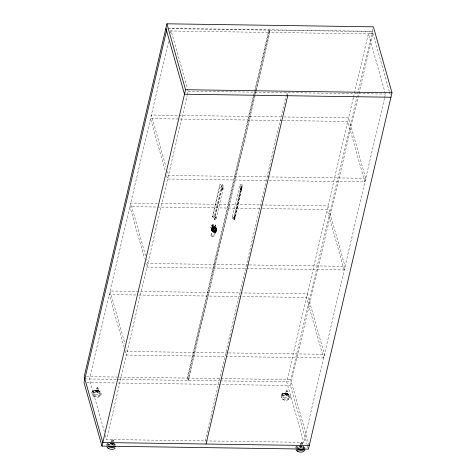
<?xml version="1.0" encoding="UTF-8"?>
<svg xmlns="http://www.w3.org/2000/svg" width="476" height="476" viewBox="0 0 476 476"><rect width="100%" height="100%" fill="white"/><g stroke="black" fill="none" stroke-linecap="round" stroke-linejoin="round"><path stroke-width="0.36" stroke-dasharray="2.38 1.78" d="M106.511 445.221L106.743 444.108L107.546 443.227M295.584 447.987L296.227 446.315M212.022 228.313C211.975 231.758 210.814 229.962 211.874 228.504M211.808 231.187L212.26 229.099L212.016 228.242L213.075 227.522L214.361 227.153L215.842 227.492L216.639 228.29L216.895 229.111L216.443 231.205L213.903 232.24L211.808 231.187C210.701 229.319 212.225 227.445 214.271 227.272L216.169 228.069L216.247 230.943L214.123 231.943L212.231 231.146C210.559 228.736 213.415 226.802 215.402 227.391M212.231 231.146L212.457 229.355L214.581 228.355L216.479 229.152M216.169 228.069L215.943 229.86L213.819 230.86L211.921 230.063M213.617 231.419C207.887 228.581 215.717 233.746 216.205 230.354L216.788 229.307L216.657 228.26L215.842 227.492L214.563 227.207L214.807 228.058L216.895 229.111M216.443 231.205L216.205 230.354L216.699 228.605M168.593 41.519L89.44 378.979L104.303 431.649M170.622 32.85L171.134 30.684L187.401 88.334M97.568 387.494L96.741 390.98L95.825 391.653L96.806 390.713L97.961 391.998L98.824 388.226L97.568 387.494L96.711 388.19L95.807 391.968L96.806 390.713L97.764 391.683L96.741 390.98L96.051 391.403A1.113 0.702 13.2 0 1 97.396 391.421L96.527 390.939L99.472 392.444M97.152 392.444L97.973 388.922L98.824 388.226M384.453 98.401L303.783 442.365L106.511 439.473L187.187 95.515M187.36 94.789L188.204 91.178L187.603 89.042M110.789 443.079L110.533 444.162L111.533 442.906L112.687 444.191L112.943 443.108L112.068 443.822L110.789 443.079L111.444 440.383L112.294 439.687L113.55 440.413L113.234 441.764M111.824 441.704L112.294 439.687M111.878 444.632L112.223 443.132M112.538 441.787L113.55 440.413M213.903 217.651L212.647 217.056L212.504 216.55L220.085 184.236L222.607 184.271L223.482 187.377L215.902 219.692L214.474 219.668L213.903 217.651L221.483 185.337L220.227 184.742L220.085 184.236M212.647 217.056L220.227 184.742M215.902 219.692L215.027 216.586L222.607 184.271M212.647 227.153L212.933 225.951L213.998 225.963L214.384 227.332L214.099 228.54L213.034 228.522L212.647 227.153L213.712 227.171L214.099 228.54M214.474 219.668L222.048 187.354L221.483 185.337M213.034 228.522L213.319 227.32L212.933 225.951M213.712 227.171L213.998 225.963M255.951 90.315L187.907 380.419L187.252 378.093L253.262 96.67M253.428 95.944L268.869 30.107L169.521 28.655M256.029 91.767L188.323 380.425L187.663 378.099L254.011 95.224M254.184 94.504L269.285 30.113L372.262 31.624L372.916 33.951L269.94 32.439L269.285 30.113M256.124 89.589L269.529 32.433L268.869 30.107M256.195 91.041L269.94 32.439M232.306 216.842L239.886 184.527L242.409 184.563L234.971 217.383L234.043 217.948L234.614 219.966L233.18 219.942L232.306 216.842L234.829 216.877L234.971 217.383M233.18 219.942L240.761 187.627L239.886 184.527M234.043 217.948L241.624 185.634L242.552 185.069M234.829 216.877L242.409 184.563M234.614 219.966L242.195 187.651L241.624 185.634M205.144 440.919L286.838 92.624L287.712 95.724M353.317 97.883L286.713 381.871L303.783 442.365M353.49 97.158L368.4 33.57L372.988 33.635L290.455 385.524L307.395 445.554M283.047 393.795L281.887 394.158L285.023 393.23L288.486 394.211C275.515 388.719 282.298 406.849 290.306 397.984C290.747 396.08 289.218 394.128 287.331 393.86L287.962 391.224L286.707 390.493L285.85 391.195L284.945 394.967L285.945 393.712L286.903 394.681L285.88 393.985L285.189 394.402A1.113 0.702 13.2 0 1 286.534 394.425L285.665 393.938L288.611 395.449M287.355 393.92L286.481 394.628L285.195 393.884L286.07 393.17L287.355 393.92L287.099 395.003L285.945 393.712L284.963 394.652L285.88 393.985L286.707 390.493M286.29 395.443L287.111 391.921L287.962 391.224M309.245 445.536L290.64 379.61L372.262 31.624M389.338 91.565L372.333 31.309L373.083 28.108M302.308 444.53L302.623 443.186L301.368 442.454L300.517 443.15L299.88 445.845L301.141 446.589L302.016 445.875M300.892 444.471L301.368 442.454M300.951 447.404L301.141 446.589M301.611 444.554L302.623 443.186M125.081 350.758L126.283 355.025L323.555 357.916L324.394 354.322L307.347 293.894L110.075 291.003L124.92 343.613M145.715 262.788L146.917 267.054L344.19 269.94L345.029 266.352L327.976 205.924L160.376 203.466M269.166 180.511L364.836 181.915L365.675 178.321L348.622 117.893L284.107 116.947M384.626 97.681L385.471 94.069L368.4 33.57M216.253 230.289L216.634 228.534M213.903 232.24L214.01 230.253L215.426 230.33L215.64 231.104L215.307 232.217L213.897 232.139L214.01 230.253M211.522 229.991L212.379 231.104L213.659 231.39L216.187 230.396M215.307 232.217L215.426 230.33M108.784 443.263L108.278 444.774L109.641 446.304M114.139 446.375L114.639 444.864L113.282 443.329L112.503 443.12M296.399 449.398L296.988 447.648L299.392 446.952L302.206 447.726L303.39 449.058M297.857 446.036L297.351 447.541L298.714 449.076M303.212 449.142L303.712 447.636L302.349 446.101M211.07 235.424L213.468 229.456A2.683 1.969 -15.8 0 1 216.181 229.682L216.294 230.342L213.897 236.31A2.683 1.969 -15.8 0 1 211.183 236.084L211.052 235.62A2.683 1.969 -15.8 0 0 213.766 235.846L214.313 235.239L216.05 229.218A2.683 1.969 -15.8 0 0 213.337 228.992L210.939 234.96L211.183 236.084M213.147 230.914L213.641 229.486L215.438 229.634L215.075 231.526L213.278 231.378L213.147 230.914L214.944 231.062L215.075 231.526M213.278 231.378L213.641 229.486M214.944 231.062L215.438 229.634M216.753 229.474L216.241 230.336M212.95 231.223L213.551 230.009L215.152 229.634L216.152 230.473L216.366 231.247L215.765 232.466L214.17 232.835L212.95 231.223L214.17 232.835M213.171 231.996L213.772 230.783L215.372 230.408L216.366 231.247M215.765 232.466L215.551 231.687L216.152 230.473M211.999 228.516L211.63 230.217M93.106 395.824C95.384 397.621 99.77 398.061 101.168 394.979C102.209 387.476 86.108 389.683 93.73 396.21M299.606 446.928L300.606 445.673L301.76 446.958M111.533 442.906L110.551 443.846L111.467 443.174L114.198 444.638M299.624 446.613L300.606 445.673M212.379 227.974L212.052 228.272L214.361 227.153L216.657 228.26L216.788 229.307L214.343 227.094L212.016 228.242L212.76 227.736M216.146 230.438L213.855 231.407M285.219 393.884L286.076 393.188M301.141 446.571L301.992 445.875M92.427 391.355L93.064 390.838M281.566 394.354L282.203 393.836M214.979 227.302C213.189 227.04 220.543 229.956 214.343 227.094L211.344 229.2L213.813 231.271L215.771 230.444L213.784 231.152L211.951 230.64L213.813 231.271L216.747 228.932L216.788 229.307M94.093 390.742L95.944 390.308L98.353 390.921L97.979 390.796M283.232 393.741L285.082 393.307L287.492 393.92L287.117 393.801M221.667 188.377L222.215 188.026L222.584 188.389L222.804 189.168L222.262 189.519L221.667 188.377L222.262 189.519M222.042 188.746L222.584 188.389M221.887 189.15L222.429 188.799L222.215 188.026M240.38 188.651L240.921 188.3L241.296 188.663L241.516 189.442L240.975 189.793L240.38 188.651L240.975 189.793M240.755 189.02L241.296 188.663M240.6 189.424L241.142 189.073L240.921 188.3M214.932 217.104L215.473 216.753L215.848 217.115L216.068 217.895L215.527 218.246L214.932 217.104L215.307 217.467L215.848 217.115M215.152 217.877L215.693 217.526L215.473 216.753M233.645 217.377L234.186 217.026L234.561 217.389L234.781 218.169L234.234 218.52L233.645 217.377L234.234 218.52M234.013 217.74L234.561 217.389M233.859 218.151L234.406 217.8L234.186 217.026M212.278 228.224L214.349 227.379L213.319 227.32M215.991 230.527L213.914 231.372M212.26 229.099L214.807 228.058M212.32 227.689L214.313 226.981L216.146 227.492M93.909 390.796L92.749 391.159L95.884 390.225L99.347 391.212L98.199 390.855M94.099 392.367L95.23 392.057M108.826 444.56L109.956 444.251M283.238 395.372L284.368 395.062M297.899 447.327L299.029 447.018M100.061 394.937L97.425 395.693L94.343 394.854L93.046 393.39M107.915 444.882L110.319 444.185L113.133 444.953L114.716 446.738M289.194 397.936L286.564 398.698L283.482 397.853L282.185 396.389M213.403 227.433L213.075 227.522L214.379 227.213L213.992 227.296M213.95 232.062L215.551 231.687M94.938 390.498L96.991 390.528M284.22 393.408L286.13 393.533M165.892 28.286L167.374 28.31M168.117 28.322L372.333 31.309M170.182 30.982L269.529 32.433M188.204 91.178L385.471 94.069M281.137 116.906L151.356 115.002L165.999 166.903M282.518 120.529L150.511 118.595L165.362 171.205M283.262 120.541L347.783 121.481L364.836 181.915M365.675 178.321L168.409 175.436L167.207 171.17M266.203 180.469L167.564 179.024L166.564 175.471M222.048 187.354L223.482 187.377M240.761 187.627L242.195 187.651M157.407 203.425L130.71 203.032L145.757 256.356M259.652 208.524L129.865 206.626L144.514 258.522M262.615 208.565L327.137 209.511L344.19 269.94M212.504 216.55L215.027 216.586M248.621 264.942L147.762 263.46L146.56 259.2M249.364 264.948L345.029 266.352M135.934 294.983L109.236 294.596L124.081 347.206M138.897 295.031L306.502 297.482L323.555 357.916M227.986 352.912L127.128 351.437L126.122 347.879M228.73 352.924L324.394 354.322M86.424 376.617L187.252 378.093M187.663 378.099L220.263 378.581M221.001 378.587L290.64 379.61M84.853 378.914L219.436 380.883M220.18 380.895L291.3 381.936M86.983 382.549L115.198 382.96M118.173 383.002L290.455 385.524M214.23 231.027L215.64 231.104M213.7 231.419L215.087 231.443M213.772 229.95L215.569 230.098M214.777 227.379L216.538 228.266M213.486 231.372L211.784 230.509M300.814 446.19L303.272 447.404M112.925 443.049L114.073 443.4L113.693 443.263L115.121 444.882L113.693 443.263M285.85 391.195L287.111 391.921M300.517 443.15L301.772 443.882M96.711 388.19L97.973 388.922M111.444 440.383L112.699 441.115M111.253 443.132L113.217 444.298M282.244 398.823L283.345 399.501M287.629 395.11L285.88 393.985M302.29 447.071L300.54 445.941L301.564 446.643M98.49 392.105L96.741 390.98M112.491 443.87L111.467 443.174L110.777 443.596A1.113 0.702 13.2 0 1 112.122 443.614M303.147 446.173L304.753 447.862M241.142 189.073L241.516 189.442M222.429 188.799L222.804 189.168M234.406 217.8L234.781 218.169M215.693 217.526L216.068 217.895M303.182 446.428L304.194 447.654L302.766 446.03M114.865 444.025L115.68 445.09M215.759 225.553L215.872 225.933M216.05 229.218L216.181 229.682M214.498 225.957L214.974 227.665A1.279 0.94 -15.8 0 1 213.177 228.831A1.279 0.94 -15.8 0 1 213.004 227.195A1.279 0.94 -15.8 0 1 214.974 227.665M215.152 229.634L215.372 230.408M214.271 227.272L214.581 228.355M213.551 230.009L214.123 231.943M212.058 226.749L212.463 228.129M210.797 227.159L210.904 227.546M389.523 92.237L390.338 95.111M307.597 446.268L308.4 449.124M105.309 435.207L106.511 439.473M301.516 447.523A1.113 0.702 13.2 0 1 300.172 447.505M299.85 446.363A1.113 0.702 13.2 0 1 300.029 446.28M300.725 446.238A1.113 0.702 13.2 0 1 301.195 446.381M286.855 395.562A1.113 0.702 13.2 0 1 285.511 395.544M112.443 444.757A1.113 0.702 13.2 0 1 111.098 444.733M97.717 392.563A1.113 0.702 13.2 0 1 96.372 392.545M100.537 393.497L100.216 394.455L100.537 393.497M289.676 396.502L289.354 397.46L289.676 396.502M92.814 392.069L92.772 392.42L93.094 391.462L92.814 392.069M107.54 444.257L107.499 444.614L107.82 443.656L107.54 444.257M281.953 395.068L281.911 395.425L282.226 394.467L281.953 395.068M296.613 447.029L296.572 447.38L296.893 446.423L296.613 447.029M93.183 392.688L92.6 394.437L94.183 396.216L97.003 396.99L99.407 396.294L99.99 394.544L98.407 392.765L95.593 391.992L93.183 392.688M94.058 391.076L93.552 392.581L94.914 394.116L97.342 394.777L99.413 394.182L99.912 392.676L98.55 391.141L96.128 390.475L94.058 391.076M282.322 395.687L281.738 397.436L283.321 399.221L286.135 399.989L288.545 399.299L289.128 397.549L287.546 395.764L284.731 394.997L282.322 395.687M283.19 394.074L282.69 395.58L284.053 397.115L286.475 397.781L288.551 397.18L289.051 395.675L287.688 394.14L285.261 393.479L283.19 394.074M96.931 390.171L96.057 390.885L97.342 391.629L98.217 390.915L96.931 390.171M288.521 394.467L288.105 394.068L289.533 395.693L288.521 394.467M99.383 391.468L98.966 391.07L100.394 392.688L99.383 391.468M212.79 227.463A1.279 0.94 -15.8 0 0 214.587 226.296A1.279 0.94 -15.8 0 0 212.617 225.832A1.279 0.94 -15.8 0 0 212.79 227.463M212.641 227.26A1.279 0.94 -15.8 0 0 214.539 226.201A1.279 0.94 -15.8 0 0 212.653 225.6A1.279 0.94 -15.8 0 0 212.641 227.26M211.981 228.2A2.612 1.916 -15.8 0 0 215.842 226.046A2.612 1.916 -15.8 0 0 212.01 224.821A2.612 1.916 -15.8 0 0 211.981 228.2M212.754 227.647A1.279 0.94 -15.8 0 0 214.646 226.588A1.279 0.94 -15.8 0 0 212.766 225.987A1.279 0.94 -15.8 0 0 212.754 227.647M212.094 228.587A2.612 1.916 -15.8 0 0 215.955 226.433A2.612 1.916 -15.8 0 0 212.117 225.202A2.612 1.916 -15.8 0 0 212.094 228.587"/><path stroke-width="0.71" d="M166.546 30.613L84.014 382.502L101.959 446.101L308.4 449.124L391.986 92.749L373.386 26.823L166.939 23.8L165.892 28.286L184.492 94.212L390.939 97.235M101.959 446.101L185.545 89.726L166.939 23.8M206.019 444.025L287.712 95.724M114.948 446.649L115.103 446.167M303.337 448.761L301.141 449.737L298.375 448.69M304.015 449.415L304.337 448.457M304.967 449.939C303.319 453.402 297.934 452.545 296.012 449.778M115.251 448.124C113.062 450.451 108.683 449.457 106.939 447.006M114.139 446.375L112.068 446.97L109.301 445.923M114.787 447.125L112.152 447.886L109.069 447.041L107.772 445.578M303.861 449.897L301.225 450.653L298.143 449.814L297.274 448.838M185.545 89.726L391.986 92.749M309.245 445.536L102.798 442.513L84.198 376.587L165.815 28.602L166.475 30.928M296.905 450.784L298.006 451.462M107.832 448.017L108.457 448.398"/></g></svg>
